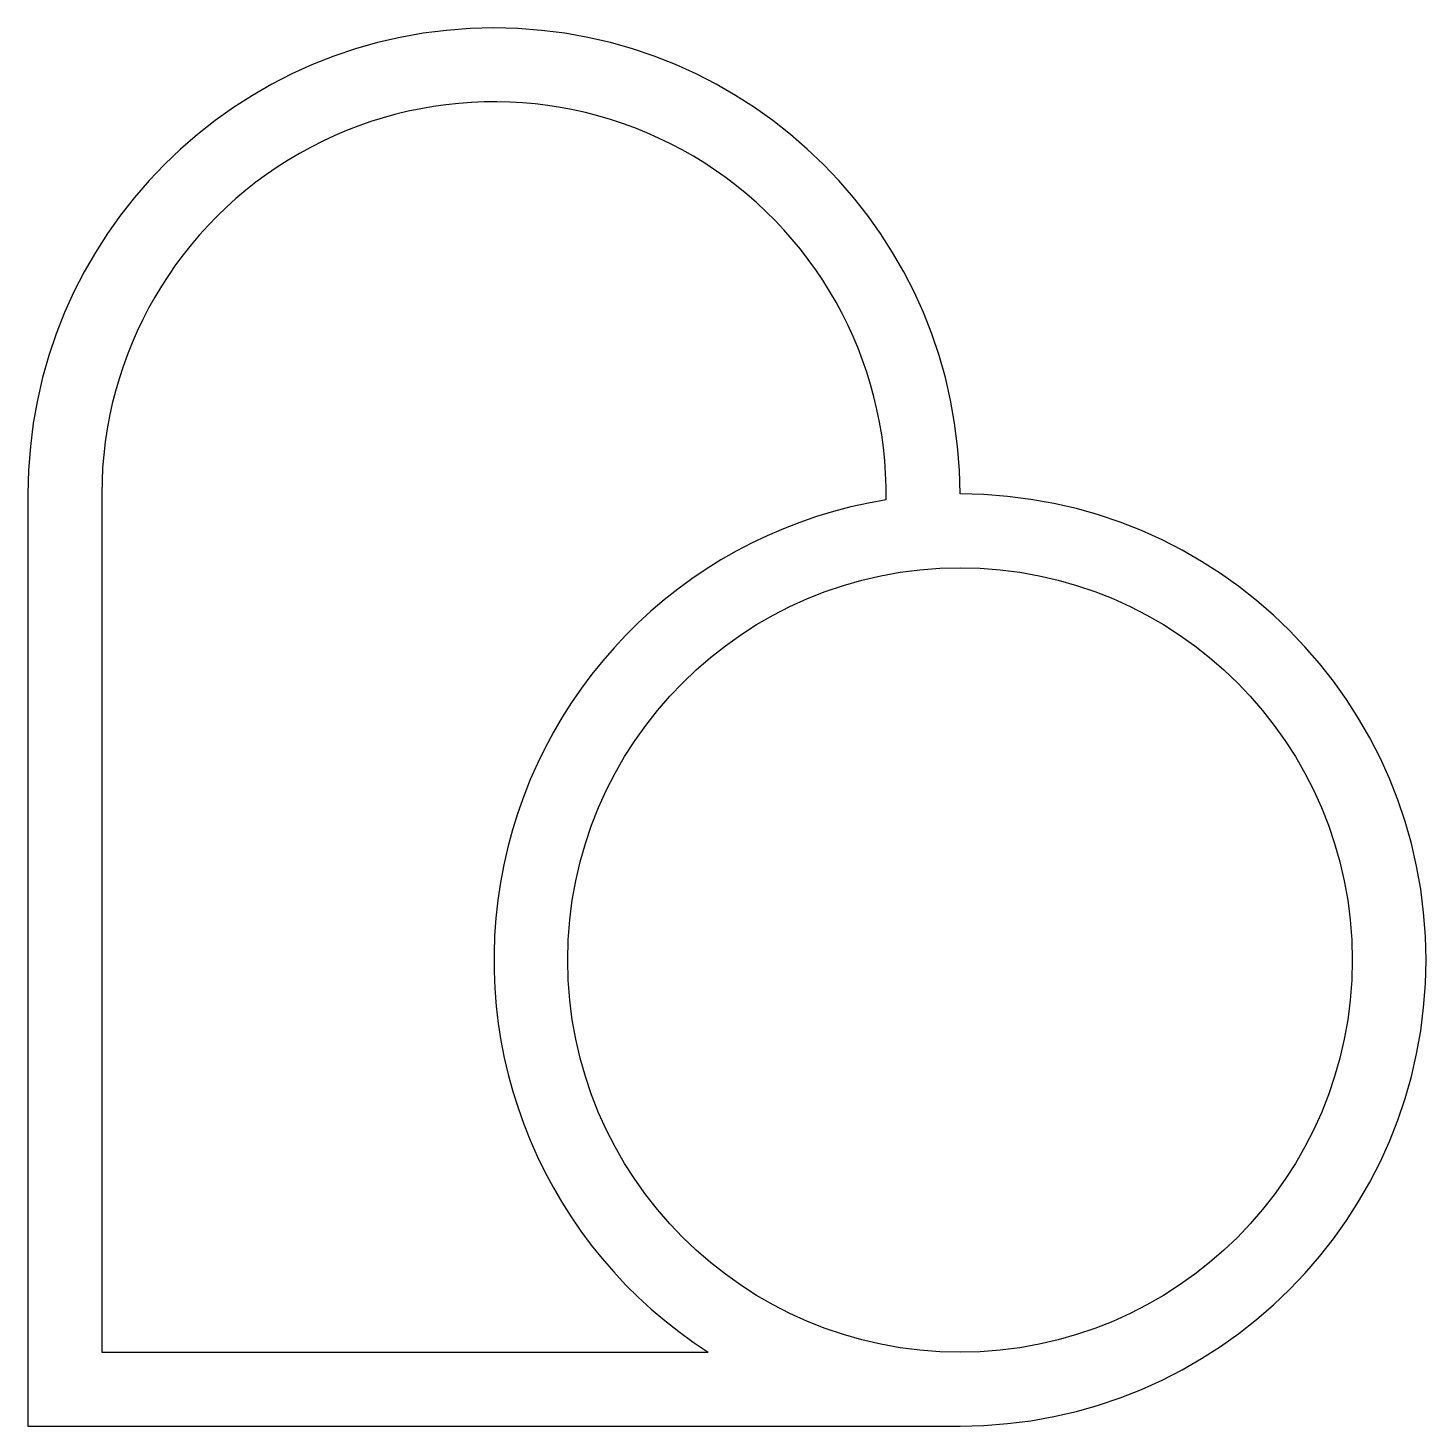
# Model space of a CAD drawing. Header units: millimetres. Extents: x -101 to 50, y -101 to 50.
import ezdxf

# ---------------------------------------------------------------- set-up
doc = ezdxf.new("R2010")
doc.units = ezdxf.units.MM
doc.layers.add('Body', color=7, linetype='CONTINUOUS')
doc.layers.add('Pad', color=7, linetype='CONTINUOUS')

msp = doc.modelspace()

# ---------------------------------------------------------------- linework, layer by layer
at = {"layer": 'Body'}
for p, q in [((-101, 0), (-101, 0, 10)), ((-101, 0), (-101, -101)), ((-101, 0, 10), (-101, -101, 10)), ((-101, 0), (-101, 0, 10)), ((-101, 0), (-101, -101)), ((-101, 0, 10), (-101, -101, 10)), ((-93, 0), (-93, 0, 10)), ((-93, 0), (-93, -93)), ((-93, 0, 10), (-93, -93, 10)), ((-93, 0), (-93, 0, 10)), ((-93, 0), (-93, -93)), ((-93, 0, 10), (-93, -93, 10)), ((0, 0), (0, 0, 10)), ((0, 0), (0, 0, 10)), ((-8, -0.64), (-8, -0.64, 10)), ((-8, -0.64), (-8, -0.64, 10)), ((42.5, -50.5), (42.5, -50.5, 10)), ((42.5, -50.5), (42.5, -50.5, 10)), ((-93, -93), (-93, -93, 10)), ((-93, -93), (-27.28, -93)), ((-93, -93, 10), (-27.28, -93, 10)), ((-93, -93), (-93, -93, 10)), ((-93, -93), (-27.28, -93)), ((-93, -93, 10), (-27.28, -93, 10)), ((-27.28, -93), (-27.28, -93, 10)), ((-27.28, -93), (-27.28, -93, 10)), ((-101, -101), (-101, -101, 10)), ((-101, -101), (-101, -101, 10)), ((-101, -101), (0, -101)), ((-101, -101, 10), (0, -101, 10)), ((-101, -101), (0, -101)), ((-101, -101, 10), (0, -101, 10)), ((0, -101), (0, -101, 10)), ((0, -101), (0, -101, 10))]:
    msp.add_line(p, q, dxfattribs=at)
for centre in [(0, -50.5), (0, -50.5, 10), (0, -50.5), (0, -50.5, 10)]:
    msp.add_circle(centre, 42.5, dxfattribs=at)
for centre, radius, start, end in [((-50.5, 0), 50.5, 0, 180), ((-50.5, 0, 10), 50.5, 0, 180), ((-50.5, 0), 50.5, 0, 180), ((-50.5, 0, 10), 50.5, 0, 180), ((-50.5, 0), 42.5, -0.8608, 180), ((-50.5, 0, 10), 42.5, -0.8608, 180), ((-50.5, 0), 42.5, -0.8608, 180), ((-50.5, 0, 10), 42.5, -0.8608, 180), ((0, -50.5), 50.5, -90, 90), ((0, -50.5, 10), 50.5, -90, 90), ((0, -50.5), 50.5, -90, 90), ((0, -50.5, 10), 50.5, -90, 90), ((0, -50.5), 50.5, 99.1205, -122.6922), ((0, -50.5, 10), 50.5, 99.1205, -122.6922), ((0, -50.5), 50.5, 99.1205, -122.6922), ((0, -50.5, 10), 50.5, 99.1205, -122.6922)]:
    msp.add_arc(centre, radius, start, end, dxfattribs=at)
at = {"layer": 'Pad'}
for p, q in [((-101, 0), (-101, 0, 10)), ((-101, 0), (-101, -101)), ((-101, 0, 10), (-101, -101, 10)), ((-101, 0), (-101, 0, 10)), ((-101, 0), (-101, -101)), ((-101, 0, 10), (-101, -101, 10)), ((-93, 0), (-93, 0, 10)), ((-93, 0), (-93, -93)), ((-93, 0, 10), (-93, -93, 10)), ((-93, 0), (-93, 0, 10)), ((-93, 0), (-93, -93)), ((-93, 0, 10), (-93, -93, 10)), ((0, 0), (0, 0, 10)), ((0, 0), (0, 0, 10)), ((-8, -0.64), (-8, -0.64, 10)), ((-8, -0.64), (-8, -0.64, 10)), ((42.5, -50.5), (42.5, -50.5, 10)), ((42.5, -50.5), (42.5, -50.5, 10)), ((-93, -93), (-93, -93, 10)), ((-93, -93), (-27.28, -93)), ((-93, -93, 10), (-27.28, -93, 10)), ((-93, -93), (-93, -93, 10)), ((-93, -93), (-27.28, -93)), ((-93, -93, 10), (-27.28, -93, 10)), ((-27.28, -93), (-27.28, -93, 10)), ((-27.28, -93), (-27.28, -93, 10)), ((-101, -101), (-101, -101, 10)), ((-101, -101), (-101, -101, 10)), ((-101, -101), (0, -101)), ((-101, -101, 10), (0, -101, 10)), ((-101, -101), (0, -101)), ((-101, -101, 10), (0, -101, 10)), ((0, -101), (0, -101, 10)), ((0, -101), (0, -101, 10))]:
    msp.add_line(p, q, dxfattribs=at)
for centre in [(0, -50.5), (0, -50.5, 10), (0, -50.5), (0, -50.5, 10)]:
    msp.add_circle(centre, 42.5, dxfattribs=at)
for centre, radius, start, end in [((-50.5, 0), 50.5, 0, 180), ((-50.5, 0, 10), 50.5, 0, 180), ((-50.5, 0), 50.5, 0, 180), ((-50.5, 0, 10), 50.5, 0, 180), ((-50.5, 0), 42.5, -0.8608, 180), ((-50.5, 0, 10), 42.5, -0.8608, 180), ((-50.5, 0), 42.5, -0.8608, 180), ((-50.5, 0, 10), 42.5, -0.8608, 180), ((0, -50.5), 50.5, -90, 90), ((0, -50.5, 10), 50.5, -90, 90), ((0, -50.5), 50.5, -90, 90), ((0, -50.5, 10), 50.5, -90, 90), ((0, -50.5), 50.5, 99.1205, -122.6922), ((0, -50.5, 10), 50.5, 99.1205, -122.6922), ((0, -50.5), 50.5, 99.1205, -122.6922), ((0, -50.5, 10), 50.5, 99.1205, -122.6922)]:
    msp.add_arc(centre, radius, start, end, dxfattribs=at)

doc.saveas('drawing.dxf')
